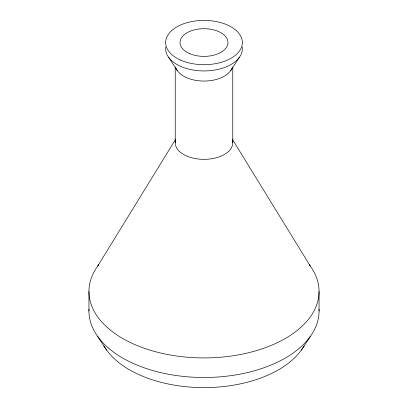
<?xml version="1.0" encoding="UTF-8"?>
<svg xmlns="http://www.w3.org/2000/svg" width="408" height="408" viewBox="0 0 408 408"><rect width="100%" height="100%" fill="white"/><g stroke="black" fill="none" stroke-linecap="round" stroke-linejoin="round"><path stroke-width="0.61" d="M97.706 266.067L175.756 139.102M230.576 70.819L239.43 57.278M301.43 350.013L310.294 336.478M168.57 57.278L177.424 70.819M97.706 336.478L106.57 350.013M232.244 139.102L310.294 266.067M319.056 291.485L319.056 311.059M232.764 67.009L232.764 142.744M175.236 67.009L175.236 142.744M88.944 291.485L88.944 311.059M309.254 264.659A115.056 66.427 0 0 1 204 357.913A115.056 66.427 0 0 1 98.746 264.659M232.519 140.576A28.764 16.606 0 0 1 204 159.355A28.764 16.606 0 0 1 175.481 140.576M232.213 67.703A28.764 16.606 0 0 1 204 81.07A28.764 16.606 0 0 1 175.787 67.703M242.235 47.068A38.352 22.144 0 0 1 204 70.946A38.352 22.144 0 0 1 165.765 47.068M304.174 345.744A105.458 60.884 0 0 1 204 387.6A105.458 60.884 0 0 1 103.826 345.744M319.01 309.198A115.056 66.427 0 0 1 204 377.482A115.056 66.427 0 0 1 88.99 309.198M180.652 60.109A38.352 22.144 0 0 0 242.026 45.431A38.352 22.144 0 0 0 189.322 22.083A38.352 22.144 0 0 0 180.652 60.109M189.409 53.519A23.97 13.836 0 0 0 227.766 44.35A23.97 13.836 0 0 0 194.825 29.759A23.97 13.836 0 0 0 189.409 53.519"/></g></svg>
